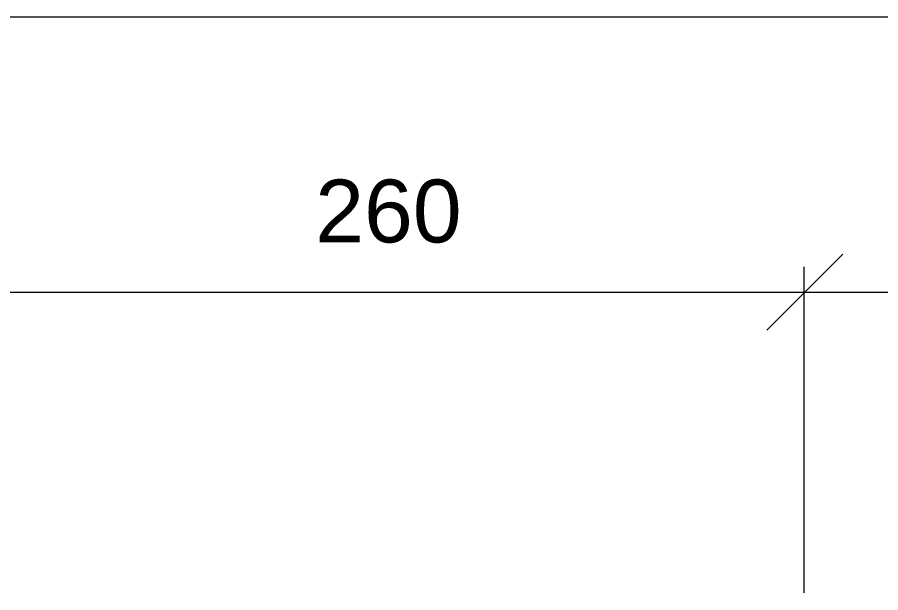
# Model space of a CAD drawing. Header units: millimetres. Extents: x 40 to 176, y -32 to 59.
# Drawn here: x 104.618 to 106.522, y 5.151 to 6.42 of the extents above; entities that cross this region are included whole.
import ezdxf

# ---------------------------------------------------------------- set-up
doc = ezdxf.new("R2010")
doc.units = ezdxf.units.MM
doc.layers.add('15 - Quadro de medição', color=6, linetype='Continuous')
doc.styles.add('Arial0', font='arial.ttf', dxfattribs={"height": 3.14658})

msp = doc.modelspace()

# ---------------------------------------------------------------- linework, layer by layer
at = {"layer": '15 - Quadro de medição', "color": 8, "linetype": 'Continuous', "lineweight": 20, "true_color": 0x000008}
for points in [[(113.8232, 6.4205), (100.7398, 6.4205), (100.7398, 6.4205)], [(106.2709, 5.7305), (106.4385, 5.8981), (106.4385, 5.8981)], [(106.4385, 5.8981), (106.2709, 5.7305), (106.2709, 5.7305)], [(106.3533, 5.1508), (106.3533, 5.8702), (106.3533, 5.8702)], [(106.3533, 5.1508), (106.3533, 5.8702), (106.3533, 5.8702)], [(106.4106, 5.8129), (104.444, 5.8129), (104.444, 5.8129)], [(108.2627, 5.8129), (106.2989, 5.8129), (106.2989, 5.8129)]]:
    msp.add_lwpolyline(points, dxfattribs=at)

# ---------------------------------------------------------------- texts
at = {"layer": '15 - Quadro de medição', "color": 7, "true_color": 0x000007, "style": 'Arial0'}
msp.add_text('260', height=0.13861, dxfattribs=at).set_placement((105.275, 5.9237))

doc.saveas('drawing.dxf')
